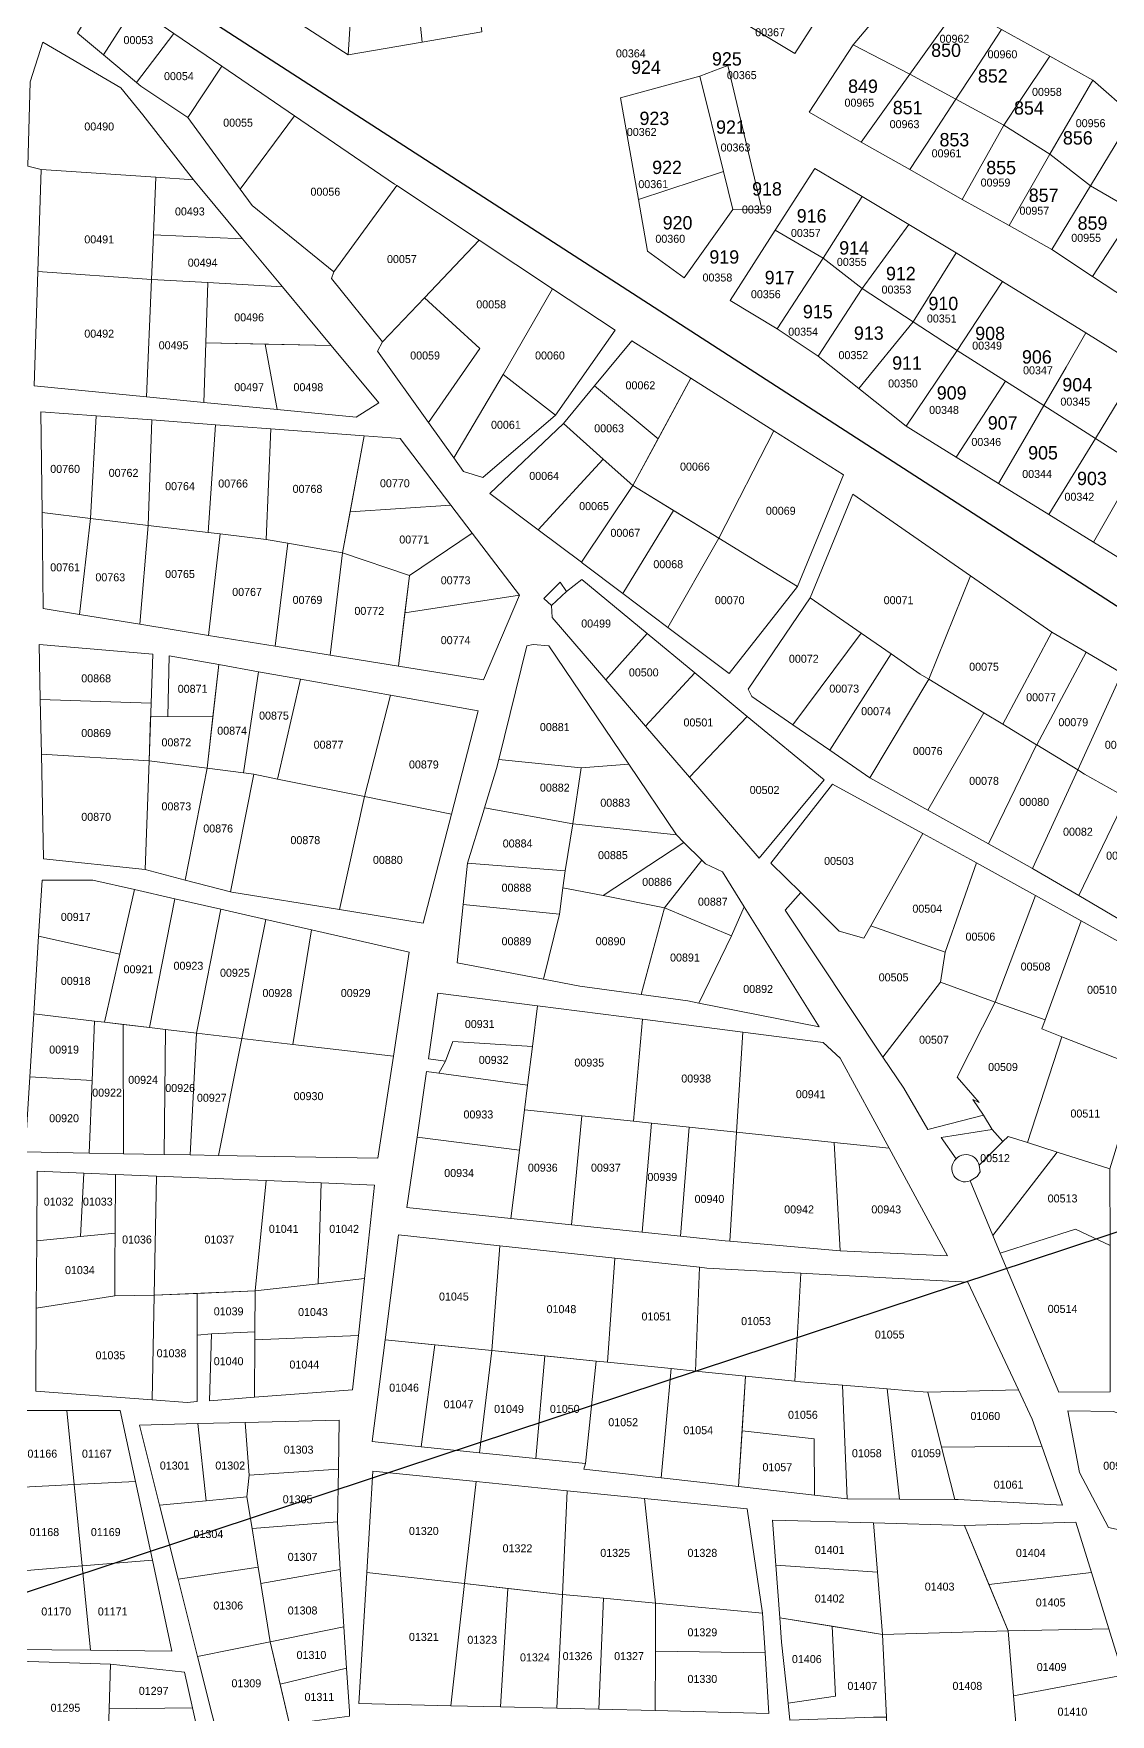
# Model space of a CAD drawing. Header units: metres. Extents: x 245225 to 248406, y 1633796 to 1637634.
# Drawn here: x 245511 to 245712.9, y 1635006.4 to 1635321.5 of the extents above; entities that cross this region are included whole.
import ezdxf
from ezdxf.enums import TextEntityAlignment as Align

# ---------------------------------------------------------------- set-up
doc = ezdxf.new("R2010")
doc.units = ezdxf.units.M
doc.header["$MEASUREMENT"] = 0
for name, color, linetype in [('historique_numero_parcelle', 7, 'Continuous'), ('limites_sections', 7, 'Continuous'), ('numero_lot', 7, 'Continuous')]:
    doc.layers.add(name, color=color, linetype=linetype)
doc.layers.add('LIMITES_PARCELLES', color=7, linetype='Continuous', lineweight=0, true_color=0xffffff)
doc.styles.add('Style-FANCY', font='FANCY.shx')
doc.styles.add('Style-WORKING', font='WORKING.shx')

msp = doc.modelspace()

# ---------------------------------------------------------------- linework, layer by layer
at = {"layer": 'limites_parcelles', "flags": 128}
for points in [[(245571.082, 1635334.297), (245571.07, 1635334.111), (245570.023, 1635317.496), (245555.602, 1635326.848), (245562.038, 1635337.998), (245562.88, 1635339.457), (245571.082, 1635334.297)], [(245583.891, 1635319.892), (245570.023, 1635317.496), (245571.07, 1635334.111), (245571.082, 1635334.297), (245582.234, 1635335.956), (245582.952, 1635328.997), (245583.891, 1635319.892)], [(245595.082, 1635321.826), (245583.891, 1635319.892), (245582.952, 1635328.997), (245582.234, 1635335.956), (245593.122, 1635337.575), (245594.351, 1635327.698), (245595.082, 1635321.826)], [(245692.484, 1635322.241), (245687.338, 1635314.402), (245683.925, 1635309.202), (245675.305, 1635313.879), (245684.456, 1635326.677), (245692.484, 1635322.241)], [(245701.53, 1635317.242), (245696.008, 1635308.952), (245692.923, 1635304.32), (245683.925, 1635309.202), (245687.338, 1635314.402), (245692.484, 1635322.241), (245701.53, 1635317.242)], [(245541.046, 1635294.114), (245533.958, 1635294.588), (245512.445, 1635296.025), (245509.984, 1635296.66), (245510.381, 1635312.456), (245512.762, 1635319.917), (245527.367, 1635311.345), (245531.495, 1635306.265), (245541.046, 1635294.114)], [(245546.301, 1635315.416), (245539.958, 1635305.763), (245531.147, 1635311.637), (245530.314, 1635312.334), (245537.329, 1635321.542), (245546.301, 1635315.416)], [(245675.305, 1635313.879), (245671.515, 1635308.579), (245666.2, 1635301.145), (245656.43, 1635306.765), (245664.685, 1635319.36), (245675.305, 1635313.879)], [(245709.591, 1635312.786), (245701.521, 1635298.896), (245692.923, 1635304.32), (245696.008, 1635308.952), (245701.53, 1635317.242), (245709.591, 1635312.786)], [(245642.122, 1635288.524), (245640.358, 1635295.62), (245635.905, 1635313.527), (245641.194, 1635315.497), (245647.544, 1635288.615), (245642.122, 1635288.524)], [(245683.925, 1635309.202), (245679.599, 1635302.612), (245675.265, 1635296.01), (245666.2, 1635301.145), (245671.515, 1635308.579), (245675.305, 1635313.879), (245683.925, 1635309.202)], [(245692.923, 1635304.32), (245685.117, 1635290.429), (245675.265, 1635296.01), (245679.599, 1635302.612), (245683.925, 1635309.202), (245692.923, 1635304.32)], [(245579.111, 1635293.024), (245567.342, 1635276.87), (245552.023, 1635289.253), (245549.793, 1635292.305), (245559.96, 1635306.091), (245578.693, 1635293.301), (245579.111, 1635293.024)], [(245533.958, 1635294.588), (245533.505, 1635283.77), (245533.155, 1635275.401), (245511.845, 1635276.875), (245512.445, 1635296.025), (245533.958, 1635294.588)], [(245541.046, 1635294.114), (245542.237, 1635292.6), (245550.202, 1635283.029), (245533.505, 1635283.77), (245533.958, 1635294.588), (245541.046, 1635294.114)], [(245624.417, 1635290.414), (245640.358, 1635295.62), (245642.122, 1635288.524), (245632.994, 1635275.692), (245626.115, 1635280.719), (245624.417, 1635290.414)], [(245594.58, 1635282.777), (245584.338, 1635271.984), (245576.471, 1635263.694), (245566.866, 1635275.6), (245567.342, 1635276.87), (245579.111, 1635293.024), (245594.58, 1635282.777)], [(245550.202, 1635283.029), (245557.68, 1635274.044), (245543.696, 1635274.818), (245533.155, 1635275.401), (245533.505, 1635283.77), (245550.202, 1635283.029)], [(245608.318, 1635273.678), (245599.04, 1635257.609), (245589.791, 1635241.979), (245585.071, 1635248.584), (245594.7, 1635262.477), (245584.338, 1635271.984), (245594.58, 1635282.777), (245608.318, 1635273.678)], [(245692.693, 1635275.039), (245689.177, 1635269.723), (245684.146, 1635262.117), (245675.91, 1635267.463), (245683.98, 1635280.428), (245692.693, 1635275.039)], [(245543.696, 1635274.818), (245543.336, 1635263.562), (245542.977, 1635252.368), (245532.233, 1635253.414), (245533.155, 1635275.401), (245543.696, 1635274.818)], [(245704.6, 1635258.998), (245700.409, 1635251.767), (245693.204, 1635256.353), (245684.146, 1635262.117), (245689.177, 1635269.723), (245692.693, 1635275.039), (245700.462, 1635270.235), (245708.303, 1635265.386), (245704.6, 1635258.998)], [(245585.071, 1635248.584), (245575.518, 1635261.948), (245576.471, 1635263.694), (245584.338, 1635271.984), (245594.7, 1635262.477), (245585.071, 1635248.584)], [(245556.685, 1635251.033), (245554.463, 1635263.31), (245566.847, 1635263.03), (245575.786, 1635252.29), (245571.5, 1635249.591), (245556.685, 1635251.033)], [(245718.37, 1635259.16), (245714.544, 1635252.912), (245710.077, 1635245.615), (245700.409, 1635251.767), (245704.6, 1635258.998), (245708.303, 1635265.386), (245718.37, 1635259.16)], [(245693.204, 1635256.353), (245688.971, 1635249.799), (245683.982, 1635242.076), (245674.587, 1635247.884), (245684.146, 1635262.117), (245693.204, 1635256.353)], [(245725.896, 1635254.506), (245722.291, 1635248.171), (245717.976, 1635240.588), (245710.077, 1635245.615), (245714.544, 1635252.912), (245718.37, 1635259.16), (245725.896, 1635254.506)], [(245608.882, 1635249.989), (245595.283, 1635238.294), (245591.631, 1635239.405), (245589.791, 1635241.979), (245599.04, 1635257.609), (245608.882, 1635249.989)], [(245700.409, 1635251.767), (245696.455, 1635244.946), (245691.94, 1635237.156), (245683.982, 1635242.076), (245688.971, 1635249.799), (245693.204, 1635256.353), (245700.409, 1635251.767)], [(245628.124, 1635245.556), (245623.381, 1635236.76), (245617.809, 1635241.743), (245610.364, 1635248.401), (245616.184, 1635255.441), (245628.124, 1635245.556)], [(245710.077, 1635245.615), (245705.912, 1635238.813), (245701.34, 1635231.344), (245691.94, 1635237.156), (245696.455, 1635244.946), (245700.409, 1635251.767), (245710.077, 1635245.615)], [(245555.487, 1635247.408), (245554.62, 1635226.678), (245546.001, 1635227.708), (245543.791, 1635227.973), (245545.162, 1635248.178), (245555.487, 1635247.408)], [(245573.027, 1635246.098), (245568.96, 1635224.191), (245558.721, 1635225.967), (245554.62, 1635226.678), (245555.487, 1635247.408), (245573.027, 1635246.098)], [(245717.976, 1635240.588), (245713.986, 1635233.577), (245709.755, 1635226.142), (245701.34, 1635231.344), (245705.912, 1635238.813), (245710.077, 1635245.615), (245717.976, 1635240.588)], [(245727.887, 1635234.282), (245723.807, 1635227.208), (245719.661, 1635220.018), (245709.755, 1635226.142), (245713.986, 1635233.577), (245717.976, 1635240.588), (245727.887, 1635234.282)], [(245631.001, 1635232.091), (245621.498, 1635216.556), (245613.936, 1635222.26), (245613.745, 1635222.403), (245623.381, 1635236.76), (245631.001, 1635232.091)], [(245686.656, 1635219.859), (245678.857, 1635200.462), (245677.245, 1635201.443), (245671.778, 1635205.228), (245666.188, 1635209.098), (245656.608, 1635215.73), (245664.596, 1635235.172), (245686.656, 1635219.859)], [(245570.379, 1635231.836), (245589.242, 1635233.133), (245593.263, 1635227.852), (245581.501, 1635219.905), (245568.96, 1635224.191), (245570.379, 1635231.836)], [(245543.791, 1635227.973), (245546.001, 1635227.708), (245543.822, 1635208.695), (245530.972, 1635210.775), (245532.517, 1635229.32), (245543.791, 1635227.973)], [(245554.62, 1635226.678), (245558.721, 1635225.967), (245556.295, 1635206.676), (245543.822, 1635208.695), (245546.001, 1635227.708), (245554.62, 1635226.678)], [(245608.143, 1635214.276), (245610.921, 1635216.921), (245613.831, 1635219.17), (245626.046, 1635209.057), (245618.319, 1635200.337), (245608.275, 1635212.027), (245608.143, 1635214.276)], [(245701.905, 1635209.275), (245692.72, 1635192.031), (245689.145, 1635194.205), (245678.857, 1635200.462), (245686.656, 1635219.859), (245701.905, 1635209.275)], [(245666.188, 1635209.098), (245653.348, 1635191.945), (245645.707, 1635197.21), (245644.966, 1635198.585), (245656.608, 1635215.73), (245666.188, 1635209.098)], [(245708.371, 1635205.522), (245699.09, 1635188.156), (245699.036, 1635188.189), (245692.72, 1635192.031), (245701.905, 1635209.275), (245708.371, 1635205.522)], [(245622.593, 1635184.556), (245613.699, 1635183.849), (245598.244, 1635185.418), (245603.512, 1635206.735), (245604.703, 1635207), (245607.613, 1635206.735), (245622.593, 1635184.556)], [(245660.27, 1635187.176), (245671.778, 1635205.228), (245677.245, 1635201.443), (245678.857, 1635200.462), (245667.826, 1635181.97), (245660.27, 1635187.176)], [(245550.371, 1635182.909), (245553.227, 1635201.894), (245561.071, 1635200.497), (245556.741, 1635181.767), (245552.315, 1635182.658), (245550.371, 1635182.909)], [(245723.36, 1635196.823), (245715.842, 1635178.289), (245708.043, 1635182.71), (245706.763, 1635183.489), (245715.054, 1635201.643), (245723.36, 1635196.823)], [(245692.72, 1635192.031), (245699.036, 1635188.189), (245690.03, 1635169.609), (245678.659, 1635175.939), (245689.145, 1635194.205), (245692.72, 1635192.031)], [(245699.09, 1635188.156), (245706.763, 1635183.489), (245698.316, 1635164.996), (245690.03, 1635169.609), (245699.036, 1635188.189), (245699.09, 1635188.156)], [(245613.699, 1635183.849), (245612.111, 1635173.397), (245595.567, 1635176.352), (245597.824, 1635183.716), (245598.244, 1635185.418), (245613.699, 1635183.849)], [(245556.741, 1635181.767), (245573.096, 1635178.476), (245568.368, 1635157.293), (245548.214, 1635160.565), (245547.959, 1635160.632), (245552.315, 1635182.658), (245556.741, 1635181.767)], [(245677.747, 1635171.579), (245668.004, 1635154.28), (245666.683, 1635151.934), (245662.079, 1635153.283), (245654.856, 1635160.506), (245649.221, 1635165.983), (245660.809, 1635180.827), (245677.747, 1635171.579)], [(245715.842, 1635178.289), (245706.95, 1635159.93), (245698.624, 1635164.824), (245698.316, 1635164.996), (245706.763, 1635183.489), (245708.043, 1635182.71), (245715.842, 1635178.289)], [(245612.111, 1635173.397), (245610.656, 1635164.534), (245592.4, 1635165.989), (245595.31, 1635175.514), (245595.567, 1635176.352), (245612.111, 1635173.397)], [(245632.946, 1635169.893), (245617.829, 1635159.907), (245610.245, 1635161.396), (245610.656, 1635164.534), (245612.111, 1635173.397), (245631.558, 1635171.281), (245632.946, 1635169.893)], [(245687.795, 1635166.082), (245681.923, 1635149.315), (245668.004, 1635154.28), (245677.747, 1635171.579), (245686.686, 1635166.698), (245687.795, 1635166.082)], [(245610.656, 1635164.534), (245610.245, 1635161.396), (245609.598, 1635156.464), (245591.575, 1635158.235), (245592.4, 1635165.989), (245610.656, 1635164.534)], [(245644.267, 1635157.802), (245641.877, 1635152.363), (245629.309, 1635157.655), (245636.281, 1635166.558), (245636.982, 1635165.857), (245640.157, 1635164.402), (245644.267, 1635157.802)], [(245698.881, 1635159.929), (245691.321, 1635139.97), (245681.024, 1635143.667), (245681.923, 1635149.315), (245687.795, 1635166.082), (245698.881, 1635159.929)], [(245529.933, 1635161.043), (245527.203, 1635148.918), (245511.973, 1635152.289), (245512.628, 1635162.814), (245522.153, 1635162.814), (245529.933, 1635161.043)], [(245537.503, 1635159.319), (245532.77, 1635135.185), (245524.334, 1635136.173), (245527.203, 1635148.918), (245529.933, 1635161.043), (245537.503, 1635159.319)], [(245546.128, 1635157.356), (245541.581, 1635134.153), (245535.771, 1635134.834), (245532.77, 1635135.185), (245537.503, 1635159.319), (245546.128, 1635157.356)], [(245617.829, 1635159.907), (245629.309, 1635157.655), (245624.956, 1635141.389), (245613.434, 1635142.97), (245606.602, 1635144.266), (245609.598, 1635156.464), (245610.245, 1635161.396), (245617.829, 1635159.907)], [(245681.024, 1635143.667), (245670.259, 1635129.663), (245651.919, 1635157.173), (245654.856, 1635160.506), (245662.079, 1635153.283), (245666.683, 1635151.934), (245668.004, 1635154.28), (245681.923, 1635149.315), (245681.024, 1635143.667)], [(245641.877, 1635152.363), (245635.764, 1635139.777), (245633.675, 1635140.192), (245624.956, 1635141.389), (245629.309, 1635157.655), (245641.877, 1635152.363)], [(245718.625, 1635127.604), (245703.812, 1635133.451), (245700.021, 1635134.948), (245700.634, 1635136.626), (245707.419, 1635155.189), (245723.436, 1635146.298), (245718.833, 1635128.28), (245718.625, 1635127.604)], [(245527.203, 1635148.918), (245524.334, 1635136.173), (245522.448, 1635136.394), (245511.067, 1635137.726), (245511.973, 1635152.289), (245527.203, 1635148.918)], [(245687.086, 1635122.509), (245688.301, 1635121.11), (245687.119, 1635121.73), (245689.076, 1635118.747), (245678.677, 1635116.048), (245674.144, 1635123.835), (245670.259, 1635129.663), (245681.024, 1635143.667), (245691.321, 1635139.97), (245684.17, 1635125.867), (245687.086, 1635122.509)], [(245604.55, 1635131.628), (245589.599, 1635132.584), (245588.223, 1635128.88), (245585.061, 1635129.332), (245586.844, 1635141.647), (245605.51, 1635139.254), (245604.55, 1635131.628)], [(245703.812, 1635133.451), (245697.379, 1635113.622), (245693.75, 1635114.786), (245692.755, 1635113.802), (245690.725, 1635116.097), (245689.076, 1635118.747), (245687.119, 1635121.73), (245688.301, 1635121.11), (245687.086, 1635122.509), (245684.17, 1635125.867), (245691.321, 1635139.97), (245700.634, 1635136.626), (245700.021, 1635134.948), (245703.812, 1635133.451)], [(245527.862, 1635135.76), (245527.871, 1635111.54), (245521.436, 1635111.654), (245521.993, 1635125.259), (245522.448, 1635136.394), (245524.334, 1635136.173), (245527.862, 1635135.76)], [(245625.163, 1635136.735), (245623.511, 1635117.608), (245613.783, 1635118.632), (245603.056, 1635119.761), (245603.635, 1635124.364), (245604.55, 1635131.628), (245605.51, 1635139.254), (245625.163, 1635136.735)], [(245643.964, 1635134.324), (245642.815, 1635115.576), (245633.938, 1635116.511), (245626.846, 1635117.257), (245623.511, 1635117.608), (245625.163, 1635136.735), (245643.964, 1635134.324)], [(245527.871, 1635111.54), (245527.862, 1635135.76), (245532.77, 1635135.185), (245535.771, 1635134.834), (245535.529, 1635111.403), (245527.871, 1635111.54)], [(245559.65, 1635132.037), (245578.483, 1635129.832), (245575.599, 1635110.691), (245556.211, 1635111.036), (245545.71, 1635111.222), (245550.105, 1635133.155), (245559.65, 1635132.037)], [(245671.419, 1635112.565), (245661.129, 1635113.649), (245642.815, 1635115.576), (245643.964, 1635134.324), (245659.075, 1635132.387), (245662.25, 1635129.477), (245671.419, 1635112.565)], [(245697.379, 1635113.622), (245703.812, 1635133.451), (245718.625, 1635127.604), (245712.8, 1635108.674), (245702.884, 1635111.856), (245697.379, 1635113.622)], [(245587.001, 1635126.662), (245588.223, 1635128.88), (245589.599, 1635132.584), (245604.55, 1635131.628), (245603.635, 1635124.364), (245587.001, 1635126.662)], [(245603.635, 1635124.364), (245603.056, 1635119.761), (245602.107, 1635112.223), (245582.934, 1635114.634), (245584.72, 1635126.977), (245603.635, 1635124.364)], [(245613.783, 1635118.632), (245611.843, 1635098.219), (245600.493, 1635099.402), (245602.107, 1635112.223), (245603.056, 1635119.761), (245613.783, 1635118.632)], [(245623.511, 1635117.608), (245626.846, 1635117.257), (245625.141, 1635096.833), (245611.843, 1635098.219), (245613.783, 1635118.632), (245623.511, 1635117.608)], [(245632.282, 1635096.089), (245633.938, 1635116.511), (245642.815, 1635115.576), (245641.562, 1635095.138), (245640.686, 1635095.213), (245632.282, 1635096.089)], [(245688.29, 1635109.383), (245688.166, 1635109.789), (245687.976, 1635110.168), (245687.726, 1635110.511), (245687.421, 1635110.806), (245687.072, 1635111.047), (245686.688, 1635111.226), (245686.279, 1635111.339), (245685.857, 1635111.382), (245685.434, 1635111.353), (245685.021, 1635111.255), (245684.631, 1635111.089), (245684.274, 1635110.86), (245683.96, 1635110.575), (245681.2, 1635114.562), (245690.725, 1635116.097), (245692.755, 1635113.802), (245688.29, 1635109.383)], [(245686.583, 1635106.436), (245687.944, 1635107.267), (245688.473, 1635108.127), (245688.29, 1635109.383), (245692.755, 1635113.802), (245693.75, 1635114.786), (245697.379, 1635113.622), (245702.884, 1635111.856), (245690.864, 1635096.233), (245686.583, 1635106.436)], [(245683.965, 1635110.567), (245683.96, 1635110.575), (245684.274, 1635110.86), (245684.631, 1635111.089), (245685.021, 1635111.255), (245685.434, 1635111.353), (245685.857, 1635111.382), (245686.279, 1635111.339), (245686.688, 1635111.226), (245687.072, 1635111.047), (245687.421, 1635110.806), (245687.726, 1635110.511), (245687.976, 1635110.168), (245688.166, 1635109.789), (245688.29, 1635109.383), (245688.473, 1635108.127), (245687.944, 1635107.267), (245686.583, 1635106.436), (245686.171, 1635106.313), (245685.744, 1635106.263), (245685.315, 1635106.287), (245684.897, 1635106.384), (245684.501, 1635106.552), (245684.141, 1635106.785), (245683.825, 1635107.077), (245683.565, 1635107.419), (245683.367, 1635107.8), (245683.238, 1635108.21), (245683.181, 1635108.636), (245683.198, 1635109.065), (245683.289, 1635109.485), (245683.451, 1635109.883), (245683.678, 1635110.247), (245683.965, 1635110.567)], [(245690.864, 1635096.233), (245702.884, 1635111.856), (245712.8, 1635108.674), (245712.827, 1635094.308), (245706.371, 1635097.403), (245692.255, 1635092.918), (245690.864, 1635096.233)], [(245534.055, 1635107.344), (245533.638, 1635085.022), (245526.254, 1635084.894), (245526.285, 1635091.242), (245526.311, 1635096.668), (245526.364, 1635107.66), (245534.055, 1635107.344)], [(245526.254, 1635084.894), (245511.54, 1635082.596), (245511.582, 1635088.944), (245511.624, 1635095.227), (245519.847, 1635096.034), (245526.311, 1635096.668), (245526.285, 1635091.242), (245526.254, 1635084.894)], [(245712.879, 1635066.923), (245703.196, 1635066.844), (245697.784, 1635079.741), (245692.255, 1635092.918), (245706.371, 1635097.403), (245712.827, 1635094.308), (245712.849, 1635082.808), (245712.879, 1635066.923)], [(245619.979, 1635091.962), (245618.601, 1635072.467), (245616.506, 1635072.679), (245596.954, 1635074.654), (245598.435, 1635094.279), (245619.979, 1635091.962)], [(245635.875, 1635090.253), (245635.088, 1635070.802), (245630.574, 1635071.258), (245618.601, 1635072.467), (245619.979, 1635091.962), (245635.875, 1635090.253)], [(245654.836, 1635089.155), (245653.763, 1635068.915), (245644.495, 1635069.851), (245635.088, 1635070.802), (245635.875, 1635090.253), (245637.234, 1635090.106), (245654.836, 1635089.155)], [(245695.643, 1635067.29), (245678.641, 1635066.823), (245675.236, 1635067.107), (245671.025, 1635067.458), (245662.656, 1635068.155), (245654.828, 1635068.807), (245653.763, 1635068.915), (245654.836, 1635089.155), (245670.773, 1635088.294), (245686.182, 1635087.461), (245695.643, 1635067.29)], [(245571.922, 1635077.455), (245552.526, 1635076.619), (245552.535, 1635078.145), (245552.58, 1635085.82), (245564.379, 1635087.167), (245573.066, 1635088.158), (245571.922, 1635077.455)], [(245533.272, 1635065.41), (245511.437, 1635067.035), (245511.54, 1635082.596), (245526.254, 1635084.894), (245533.638, 1635085.022), (245533.272, 1635065.41)], [(245541.701, 1635065.064), (245539.839, 1635064.921), (245533.272, 1635065.41), (245533.638, 1635085.022), (245541.703, 1635085.362), (245541.701, 1635065.064)], [(245544.378, 1635077.75), (245541.702, 1635077.536), (245541.703, 1635085.362), (245552.58, 1635085.82), (245552.535, 1635078.145), (245544.378, 1635077.75)], [(245552.526, 1635076.619), (245552.462, 1635065.89), (245544.032, 1635065.243), (245544.378, 1635077.75), (245552.535, 1635078.145), (245552.526, 1635076.619)], [(245583.708, 1635056.62), (245586.26, 1635075.734), (245596.954, 1635074.654), (245594.643, 1635055.498), (245584.938, 1635056.494), (245583.708, 1635056.62)], [(245618.601, 1635072.467), (245630.574, 1635071.258), (245628.668, 1635050.776), (245614.215, 1635052.403), (245614.479, 1635053.462), (245616.506, 1635072.679), (245618.601, 1635072.467)], [(245635.088, 1635070.802), (245644.495, 1635069.851), (245643.168, 1635049.143), (245628.668, 1635050.776), (245630.574, 1635071.258), (245635.088, 1635070.802)], [(245657.408, 1635047.54), (245657.348, 1635058.117), (245643.836, 1635059.567), (245644.495, 1635069.851), (245653.763, 1635068.915), (245654.828, 1635068.807), (245662.656, 1635068.155), (245663.56, 1635046.847), (245657.408, 1635047.54)], [(245673.379, 1635046.784), (245671.025, 1635067.458), (245675.236, 1635067.107), (245678.641, 1635066.823), (245681.258, 1635056.536), (245683.756, 1635046.718), (245673.379, 1635046.784)], [(245700.02, 1635056.691), (245681.258, 1635056.536), (245678.641, 1635066.823), (245695.643, 1635067.29), (245698.22, 1635061.796), (245700.02, 1635056.691)], [(245551.466, 1635051.257), (245551.043, 1635047.235), (245543.406, 1635046.502), (245541.851, 1635060.942), (245550.715, 1635061.163), (245551.466, 1635051.257)], [(245725.377, 1635058.791), (245720.861, 1635039.662), (245712.527, 1635041.453), (245707.129, 1635051.771), (245704.907, 1635063.36), (245713.479, 1635063.201), (245725.377, 1635058.791)], [(245683.756, 1635046.718), (245681.258, 1635056.536), (245700.02, 1635056.691), (245703.909, 1635045.656), (245684.33, 1635046.715), (245683.756, 1635046.718)], [(245568.018, 1635042.519), (245551.99, 1635041.291), (245551.043, 1635047.235), (245551.466, 1635051.257), (245568.187, 1635052.384), (245568.016, 1635042.552), (245568.018, 1635042.519)], [(245611.087, 1635048.364), (245610.164, 1635028.921), (245609.452, 1635028.988), (245591.829, 1635030.967), (245593.988, 1635050.073), (245611.087, 1635048.364)], [(245625.573, 1635046.915), (245627.616, 1635027.291), (245617.878, 1635028.2), (245610.164, 1635028.921), (245611.087, 1635048.364), (245625.573, 1635046.915)], [(245551.99, 1635041.291), (245553.151, 1635034.01), (245538.143, 1635031.814), (245534.67, 1635045.663), (245543.406, 1635046.502), (245551.043, 1635047.235), (245551.99, 1635041.291)], [(245568.538, 1635033.584), (245553.639, 1635030.946), (245553.151, 1635034.01), (245551.99, 1635041.291), (245568.018, 1635042.519), (245568.538, 1635033.584)], [(245685.52, 1635041.82), (245693.722, 1635022.108), (245670.174, 1635021.447), (245669.238, 1635033.098), (245668.496, 1635042.321), (245685.52, 1635041.82)], [(245553.639, 1635030.946), (245555.375, 1635020.049), (245541.783, 1635017.299), (245538.143, 1635031.814), (245553.151, 1635034.01), (245553.639, 1635030.946)], [(245569.213, 1635022.849), (245555.375, 1635020.049), (245553.639, 1635030.946), (245568.538, 1635033.584), (245568.81, 1635028.926), (245569.213, 1635022.849)], [(245598.537, 1635007.842), (245599.923, 1635030.058), (245609.452, 1635028.988), (245610.164, 1635028.921), (245609.151, 1635007.587), (245598.537, 1635007.842)], [(245627.616, 1635027.291), (245627.6, 1635018.272), (245627.58, 1635007.143), (245616.969, 1635007.398), (245617.878, 1635028.2), (245627.616, 1635027.291)], [(245660.751, 1635022.948), (245661.37, 1635009.849), (245652.489, 1635008.524), (245651.257, 1635019.992), (245650.917, 1635024.515), (245660.751, 1635022.948)], [(245668.485, 1635005.951), (245652.828, 1635005.362), (245652.489, 1635008.524), (245661.37, 1635009.849), (245660.751, 1635022.948), (245670.174, 1635021.447), (245670.913, 1635005.952), (245668.485, 1635005.951)], [(245559.033, 1635004.637), (245545.44, 1635002.798), (245544.534, 1635006.331), (245541.783, 1635017.299), (245555.375, 1635020.049), (245559.033, 1635004.637)], [(245671.471, 1634994.226), (245670.174, 1635021.447), (245693.722, 1635022.108), (245694.758, 1635009.902), (245695.69, 1634998.912), (245688.534, 1634997.516), (245681.684, 1634996.179), (245679.567, 1634995.518), (245671.471, 1634994.226)], [(245525.444, 1635015.853), (245525.197, 1635007.493), (245525.021, 1635001.565), (245506.132, 1635004.325), (245506.288, 1635016.488), (245525.444, 1635015.853)], [(245557.266, 1635012.085), (245569.727, 1635015.127), (245570.265, 1635007.032), (245570.282, 1635006.092), (245559.033, 1635004.637), (245557.266, 1635012.085)], [(245718.541, 1635003.371), (245699.415, 1634999.639), (245695.69, 1634998.912), (245694.758, 1635009.902), (245715.307, 1635013.808), (245718.541, 1635003.371)], [(245543.102, 1634997.533), (245537.403, 1634996.274), (245525.021, 1635001.565), (245525.197, 1635007.493), (245540.819, 1635007.659), (245543.102, 1634997.533)]]:
    msp.add_lwpolyline(points, close=True, dxfattribs=at)
at = {"layer": 'limites_parcelles'}
for points in [[(245659.224, 1635326.336), (245653.764, 1635317.761), (245640.634, 1635325.63), (245645.901, 1635334.122)], [(245684.456, 1635326.677), (245675.305, 1635313.879), (245664.685, 1635319.36), (245675.272, 1635332.007)], [(245529.979, 1635326.56), (245524.143, 1635317.496), (245519.254, 1635321.585), (245524.433, 1635330.346)], [(245537.329, 1635321.542), (245530.314, 1635312.334), (245524.143, 1635317.496), (245529.979, 1635326.56)], [(245559.96, 1635306.091), (245549.793, 1635292.305), (245539.958, 1635305.763), (245546.301, 1635315.416)], [(245640.358, 1635295.62), (245624.417, 1635290.414), (245621.088, 1635309.426), (245635.905, 1635313.527)], [(245709.166, 1635292.957), (245701.521, 1635298.896), (245709.591, 1635312.786), (245717.176, 1635306.141)], [(245701.521, 1635298.896), (245693.9, 1635285.536), (245685.117, 1635290.429), (245692.923, 1635304.32)], [(245717.447, 1635288.127), (245709.166, 1635292.957), (245717.176, 1635306.141), (245725.643, 1635300.744)], [(245693.9, 1635285.536), (245701.521, 1635298.896), (245709.166, 1635292.957), (245701.936, 1635281.058)], [(245666.368, 1635290.938), (245659.056, 1635279.396), (245650.06, 1635284.642), (245657.492, 1635296.236)], [(245675.136, 1635285.706), (245666.332, 1635273.707), (245659.056, 1635279.396), (245666.368, 1635290.938)], [(245717.447, 1635288.127), (245709.556, 1635275.978), (245701.936, 1635281.058), (245709.166, 1635292.957)], [(245725.864, 1635282.828), (245718.258, 1635270.233), (245709.556, 1635275.978), (245717.447, 1635288.127)], [(245659.056, 1635279.396), (245650.457, 1635266.167), (245641.617, 1635271.47), (245650.06, 1635284.642)], [(245666.332, 1635273.707), (245675.136, 1635285.706), (245683.98, 1635280.428), (245675.91, 1635267.463)], [(245666.332, 1635273.707), (245658.13, 1635261.007), (245650.457, 1635266.167), (245659.056, 1635279.396)], [(245533.155, 1635275.401), (245532.233, 1635253.414), (245511.175, 1635255.465), (245511.845, 1635276.875)], [(245557.68, 1635274.044), (245566.847, 1635263.03), (245543.336, 1635263.562), (245543.696, 1635274.818)], [(245608.882, 1635249.989), (245599.04, 1635257.609), (245608.318, 1635273.678), (245620.073, 1635265.891)], [(245675.91, 1635267.463), (245665.718, 1635254.956), (245658.13, 1635261.007), (245666.332, 1635273.707)], [(245665.718, 1635254.956), (245675.91, 1635267.463), (245684.146, 1635262.117), (245674.587, 1635247.884)], [(245554.463, 1635263.31), (245556.685, 1635251.033), (245542.977, 1635252.368), (245543.336, 1635263.562)], [(245628.124, 1635245.556), (245616.184, 1635255.441), (245623.191, 1635263.915), (245634.246, 1635256.91)], [(245649.801, 1635247.053), (245639.474, 1635226.9), (245623.381, 1635236.76), (245634.246, 1635256.91)], [(245522.779, 1635249.849), (245521.68, 1635230.616), (245512.622, 1635231.699), (245512.418, 1635250.623)], [(245533.2, 1635249.071), (245532.517, 1635229.32), (245521.68, 1635230.616), (245522.779, 1635249.849)], [(245545.162, 1635248.178), (245543.791, 1635227.973), (245532.517, 1635229.32), (245533.2, 1635249.071)], [(245617.809, 1635241.743), (245605.646, 1635228.468), (245596.553, 1635235.278), (245610.364, 1635248.401)], [(245654.258, 1635217.842), (245639.474, 1635226.9), (245649.801, 1635247.053), (245662.831, 1635238.797)], [(245589.242, 1635233.133), (245570.379, 1635231.836), (245573.027, 1635246.098), (245579.755, 1635245.596)], [(245623.381, 1635236.76), (245613.745, 1635222.403), (245605.646, 1635228.468), (245617.809, 1635241.743)], [(245521.68, 1635230.616), (245519.648, 1635212.607), (245512.815, 1635213.713), (245512.622, 1635231.699)], [(245621.498, 1635216.556), (245631.001, 1635232.091), (245639.474, 1635226.9), (245629.938, 1635210.189)], [(245532.517, 1635229.32), (245530.972, 1635210.775), (245519.648, 1635212.607), (245521.68, 1635230.616)], [(245602.112, 1635216.227), (245580.64, 1635212.904), (245581.501, 1635219.905), (245593.263, 1635227.852)], [(245568.96, 1635224.191), (245566.63, 1635205.003), (245556.295, 1635206.676), (245558.721, 1635225.967)], [(245654.258, 1635217.842), (245641.399, 1635201.543), (245629.938, 1635210.189), (245639.474, 1635226.9)], [(245581.501, 1635219.905), (245579.413, 1635202.934), (245566.63, 1635205.003), (245568.96, 1635224.191)], [(245610.921, 1635216.921), (245608.143, 1635214.276), (245606.687, 1635215.599), (245609.73, 1635218.641)], [(245580.64, 1635212.904), (245602.112, 1635216.227), (245595.365, 1635200.352), (245579.413, 1635202.934)], [(245634.983, 1635201.657), (245625.769, 1635191.667), (245618.319, 1635200.337), (245626.046, 1635209.057)], [(245671.778, 1635205.228), (245660.27, 1635187.176), (245653.348, 1635191.945), (245666.188, 1635209.098)], [(245533.395, 1635205.148), (245533.066, 1635196.004), (245512.302, 1635196.696), (245512.099, 1635207)], [(245536.216, 1635193.478), (245536.44, 1635204.883), (245545.765, 1635203.222), (245544.657, 1635193.459)], [(245553.227, 1635201.894), (245550.371, 1635182.909), (245543.559, 1635183.788), (245545.765, 1635203.222)], [(245699.09, 1635188.156), (245708.371, 1635205.522), (245715.054, 1635201.643), (245706.763, 1635183.489)], [(245577.935, 1635197.493), (245573.096, 1635178.476), (245556.741, 1635181.767), (245561.071, 1635200.497)], [(245644.834, 1635193.5), (245633.985, 1635182.104), (245625.769, 1635191.667), (245634.983, 1635201.657)], [(245689.145, 1635194.205), (245678.659, 1635175.939), (245667.826, 1635181.97), (245678.857, 1635200.462)], [(245533.066, 1635196.004), (245532.677, 1635185.193), (245512.504, 1635186.446), (245512.302, 1635196.696)], [(245589.367, 1635175.201), (245573.096, 1635178.476), (245577.935, 1635197.493), (245594.384, 1635194.564)], [(245544.657, 1635193.459), (245543.559, 1635183.788), (245532.677, 1635185.193), (245532.976, 1635193.485)], [(245633.985, 1635182.104), (245644.834, 1635193.5), (245659.207, 1635181.6), (245647.036, 1635166.915)], [(245532.677, 1635185.193), (245531.942, 1635164.798), (245512.892, 1635166.783), (245512.504, 1635186.446)], [(245543.559, 1635183.788), (245539.478, 1635162.838), (245531.942, 1635164.798), (245532.677, 1635185.193)], [(245552.315, 1635182.658), (245547.959, 1635160.632), (245539.478, 1635162.838), (245543.559, 1635183.788)], [(245631.558, 1635171.281), (245612.111, 1635173.397), (245613.699, 1635183.849), (245622.593, 1635184.556)], [(245589.367, 1635175.201), (245584.065, 1635154.744), (245568.368, 1635157.293), (245573.096, 1635178.476)], [(245722.697, 1635174.404), (245714.287, 1635155.617), (245706.95, 1635159.93), (245715.842, 1635178.289)], [(245617.829, 1635159.907), (245632.946, 1635169.893), (245636.281, 1635166.558), (245629.309, 1635157.655)], [(245707.419, 1635155.189), (245700.634, 1635136.626), (245691.321, 1635139.97), (245698.881, 1635159.929)], [(245554.568, 1635155.434), (245550.105, 1635133.155), (245541.581, 1635134.153), (245546.128, 1635157.356)], [(245563.16, 1635153.478), (245559.65, 1635132.037), (245550.105, 1635133.155), (245554.568, 1635155.434)], [(245609.598, 1635156.464), (245606.602, 1635144.266), (245590.416, 1635147.336), (245591.575, 1635158.235)], [(245635.764, 1635139.777), (245641.877, 1635152.363), (245644.267, 1635157.802), (245658.281, 1635135.297)], [(245578.483, 1635129.832), (245559.65, 1635132.037), (245563.16, 1635153.478), (245581.42, 1635149.32)], [(245522.448, 1635136.394), (245521.993, 1635125.259), (245510.333, 1635125.941), (245511.067, 1635137.726)], [(245541.581, 1635134.153), (245540.4, 1635111.317), (245535.529, 1635111.403), (245535.771, 1635134.834)], [(245540.4, 1635111.317), (245541.581, 1635134.153), (245550.105, 1635133.155), (245545.71, 1635111.222)], [(245521.993, 1635125.259), (245521.436, 1635111.654), (245509.457, 1635111.867), (245510.333, 1635125.941)], [(245602.107, 1635112.223), (245600.493, 1635099.402), (245581.023, 1635101.431), (245582.934, 1635114.634)], [(245633.938, 1635116.511), (245632.282, 1635096.089), (245625.141, 1635096.833), (245626.846, 1635117.257)], [(245661.129, 1635113.649), (245662.25, 1635093.361), (245641.562, 1635095.138), (245642.815, 1635115.576)], [(245671.419, 1635112.565), (245682.365, 1635092.378), (245662.25, 1635093.361), (245661.129, 1635113.649)], [(245520.479, 1635107.902), (245519.847, 1635096.034), (245511.624, 1635095.227), (245511.71, 1635108.262)], [(245526.364, 1635107.66), (245526.311, 1635096.668), (245519.847, 1635096.034), (245520.479, 1635107.902)], [(245554.659, 1635106.497), (245552.58, 1635085.82), (245533.638, 1635085.022), (245534.055, 1635107.344)], [(245564.926, 1635106.075), (245564.379, 1635087.167), (245552.58, 1635085.82), (245554.659, 1635106.497)], [(245573.066, 1635088.158), (245564.379, 1635087.167), (245564.926, 1635106.075), (245574.937, 1635105.664)], [(245598.435, 1635094.279), (245596.954, 1635074.654), (245576.941, 1635076.675), (245579.422, 1635096.324)], [(245552.462, 1635065.89), (245552.526, 1635076.619), (245571.922, 1635077.455), (245570.836, 1635067.299)], [(245586.26, 1635075.734), (245583.708, 1635056.62), (245574.527, 1635057.563), (245576.941, 1635076.675)], [(245606.879, 1635073.651), (245605.179, 1635054.416), (245594.643, 1635055.498), (245596.954, 1635074.654)], [(245605.179, 1635054.416), (245606.879, 1635073.651), (245616.506, 1635072.679), (245614.479, 1635053.462)], [(245671.025, 1635067.458), (245673.379, 1635046.784), (245663.56, 1635046.847), (245662.656, 1635068.155)], [(245518.651, 1635049.52), (245507.886, 1635048.963), (245508.193, 1635063.406), (245517.295, 1635063.406)], [(245530.112, 1635050.114), (245518.651, 1635049.52), (245517.295, 1635063.406), (245527.243, 1635063.406)], [(245543.406, 1635046.502), (245534.67, 1635045.663), (245530.907, 1635060.669), (245541.851, 1635060.942)], [(245568.187, 1635052.384), (245551.466, 1635051.257), (245550.715, 1635061.163), (245568.347, 1635061.602)], [(245657.408, 1635047.54), (245643.168, 1635049.143), (245643.836, 1635059.567), (245657.348, 1635058.117)], [(245593.988, 1635050.073), (245591.829, 1635030.967), (245573.507, 1635033.026), (245574.66, 1635052.006)], [(245520.141, 1635034.264), (245507.552, 1635033.249), (245507.886, 1635048.963), (245518.651, 1635049.52)], [(245533.303, 1635035.327), (245520.141, 1635034.264), (245518.651, 1635049.52), (245530.112, 1635050.114)], [(245647.685, 1635025.416), (245627.616, 1635027.291), (245625.573, 1635046.915), (245644.774, 1635044.995)], [(245668.496, 1635042.321), (245669.238, 1635033.098), (245650.171, 1635034.438), (245649.537, 1635042.878)], [(245709.349, 1635033.037), (245690.119, 1635030.768), (245685.52, 1635041.82), (245706.422, 1635042.481)], [(245521.685, 1635018.45), (245507.241, 1635018.605), (245507.552, 1635033.249), (245520.141, 1635034.264)], [(245521.685, 1635018.45), (245520.141, 1635034.264), (245533.303, 1635035.327), (245536.98, 1635018.287)], [(245591.829, 1635030.967), (245589.242, 1635008.066), (245572.016, 1635008.481), (245573.507, 1635033.026)], [(245669.238, 1635033.098), (245670.174, 1635021.447), (245650.917, 1635024.515), (245650.171, 1635034.438)], [(245690.119, 1635030.768), (245709.349, 1635033.037), (245712.619, 1635022.484), (245693.722, 1635022.108)], [(245599.923, 1635030.058), (245598.537, 1635007.842), (245589.242, 1635008.066), (245591.829, 1635030.967)], [(245617.878, 1635028.2), (245616.969, 1635007.398), (245609.151, 1635007.587), (245610.164, 1635028.921)], [(245647.685, 1635025.416), (245648.158, 1635017.951), (245627.6, 1635018.272), (245627.616, 1635027.291)], [(245569.727, 1635015.127), (245557.266, 1635012.085), (245555.375, 1635020.049), (245569.213, 1635022.849)], [(245715.307, 1635013.808), (245694.758, 1635009.902), (245693.722, 1635022.108), (245712.619, 1635022.484)], [(245648.158, 1635017.951), (245648.875, 1635006.63), (245627.58, 1635007.143), (245627.6, 1635018.272)], [(245540.819, 1635007.659), (245525.197, 1635007.493), (245525.444, 1635015.853), (245539.307, 1635014.37)]]:
    msp.add_3dface(points, dxfattribs=at)
at = {"layer": 'limites_sections', "flags": 128}
msp.add_lwpolyline([(245739.8559, 1635105.3481), (245440.9057, 1635006.6276), (245433.771605, 1635004.518432), (245446.895, 1635117.771), (245422.716, 1635152.914), (245437.268, 1635274.622), (245420.07, 1635331.508), (245369.799, 1635381.779), (245338.384, 1635452.238), (245450.924, 1635384.215), (245811.683, 1635151.209), (245837.018023, 1635153.87566), (245846.0283, 1635139.7348), (245836.9689, 1635133.7145), (245829.3047, 1635128.6213), (245827.8612, 1635127.6621), (245821.098, 1635123.1677), (245808.4783, 1635120.3997), (245764.3632, 1635110.7235), (245739.8559, 1635105.3481)], close=True, dxfattribs=at)

# ---------------------------------------------------------------- texts
at = {"layer": 'historique_numero_parcelle', "style": 'Style-FANCY'}
for s, p in [('00367', (245649.102512, 1635321.74805)), ('00053', (245530.681665, 1635320.277946)), ('00962', (245683.667794, 1635320.531233)), ('00364', (245622.996151, 1635317.784484)), ('00960', (245692.661092, 1635317.618459)), ('00054', (245538.276638, 1635313.524297)), ('00365', (245643.79594, 1635313.711282)), ('00958', (245700.987837, 1635310.569213)), ('00965', (245665.837075, 1635308.547373)), ('00490', (245523.340276, 1635304.085988)), ('00055', (245549.367427, 1635304.797872)), ('00362', (245625.032297, 1635303.06058)), ('00963', (245674.301798, 1635304.519817)), ('00956', (245709.18631, 1635304.701267)), ('00363', (245642.614611, 1635300.144973)), ('00961', (245682.173078, 1635299.047204)), ('00361', (245627.193617, 1635293.28114)), ('00959', (245691.357565, 1635293.572405)), ('00056', (245565.732997, 1635291.859302)), ('00493', (245540.330573, 1635288.160172)), ('00359', (245646.611783, 1635288.521713)), ('00957', (245698.637406, 1635288.298581)), ('00357', (245655.798668, 1635284.130488)), ('00491', (245523.340276, 1635282.924287)), ('00360', (245630.38908, 1635283.039157)), ('00955', (245708.348697, 1635283.216144)), ('00494', (245542.726641, 1635278.56105)), ('00057', (245580.080042, 1635279.231755)), ('00355', (245664.409167, 1635278.706591)), ('00358', (245639.22433, 1635275.774737)), ('00356', (245648.299136, 1635272.648774)), ('00353', (245672.789195, 1635273.512227)), ('00496', (245551.439614, 1635268.307443)), ('00058', (245596.818262, 1635270.740819)), ('00351', (245681.284589, 1635268.088173)), ('00492', (245523.340276, 1635265.253177)), ('00354', (245655.295781, 1635265.617763)), ('00495', (245537.281033, 1635263.071558)), ('00349', (245689.779849, 1635263.00913)), ('00059', (245584.427632, 1635261.161301)), ('00060', (245607.836684, 1635261.161301)), ('00352', (245664.712806, 1635261.226843)), ('00347', (245699.311202, 1635258.387109)), ('00497', (245551.439614, 1635255.217731)), ('00498', (245562.548655, 1635255.217731)), ('00062', (245624.792284, 1635255.568713)), ('00350', (245674.013566, 1635255.915353)), ('00345', (245706.310641, 1635252.505931)), ('00348', (245681.703991, 1635250.953746)), ('00061', (245599.576264, 1635248.166358)), ('00063', (245618.923038, 1635247.513209)), ('00346', (245689.623162, 1635244.955444)), ('00760', (245516.952174, 1635239.903896)), ('00066', (245635.009119, 1635240.32857)), ('00762', (245527.905626, 1635239.155912)), ('00764', (245538.485665, 1635236.662634)), ('00766', (245548.443349, 1635237.16129)), ('00770', (245578.757605, 1635237.209152)), ('00064', (245606.749787, 1635238.58684)), ('00344', (245699.15119, 1635238.953591)), ('00768', (245562.384106, 1635236.163978)), ('00342', (245707.074484, 1635234.68112)), ('00065', (245616.097104, 1635232.926215)), ('00069', (245651.0952, 1635232.05535)), ('00067', (245621.96635, 1635227.91874)), ('00771', (245582.385046, 1635226.666146)), ('00761', (245516.952174, 1635221.453636)), ('00068', (245630.009391, 1635222.040399)), ('00763', (245525.416205, 1635219.583677)), ('00765', (245538.485665, 1635220.206997)), ('00773', (245590.151151, 1635219.017124)), ('00767', (245551.05724, 1635216.841071)), ('00769', (245562.384106, 1635215.345104)), ('00070', (245641.530503, 1635215.291194)), ('00071', (245673.182508, 1635215.291194)), ('00772', (245573.969915, 1635213.282584)), ('00499', (245616.487404, 1635210.917239)), ('00774', (245590.151151, 1635207.797371)), ('00500', (245625.418201, 1635201.754441)), ('00072', (245655.419499, 1635204.314014)), ('00075', (245689.206481, 1635202.821103)), ('00868', (245522.769082, 1635200.64191)), ('00871', (245540.848501, 1635198.678454)), ('00073', (245662.996727, 1635198.715595)), ('00077', (245699.88913, 1635197.098274)), ('00875', (245556.096204, 1635193.660731)), ('00501', (245635.655945, 1635192.373481)), ('00074', (245668.959135, 1635194.485678)), ('00079', (245705.936937, 1635192.417373)), ('00869', (245522.769082, 1635190.388303)), ('00874', (245548.254528, 1635190.824627)), ('00881', (245608.741621, 1635191.506383)), ('00872', (245537.79896, 1635188.643008)), ('00877', (245566.333947, 1635188.206684)), ('00076', (245678.648049, 1635187.021118)), ('00081', (245714.632117, 1635188.187456)), ('00879', (245584.195542, 1635184.497933)), ('00882', (245608.741621, 1635180.161966)), ('00502', (245648.071931, 1635179.720093)), ('00078', (245689.206481, 1635181.422699)), ('00873', (245537.79896, 1635176.644106)), ('00883', (245620.068486, 1635177.325862)), ('00080', (245698.608144, 1635177.488254)), ('00870', (245522.769082, 1635174.680649)), ('00876', (245545.640636, 1635172.499031)), ('00878', (245561.977461, 1635170.317412)), ('00082', (245706.806455, 1635171.889834)), ('00884', (245601.771243, 1635169.690197)), ('00885', (245619.632838, 1635167.508578)), ('00084', (245714.88055, 1635167.411098)), ('00880', (245577.442988, 1635166.60866)), ('00503', (245662.012688, 1635166.41222)), ('00888', (245601.553418, 1635161.400046)), ('00886', (245627.910162, 1635162.490855)), ('00887', (245638.36573, 1635158.782104)), ('00917', (245518.934304, 1635155.928256)), ('00504', (245678.567337, 1635157.467584)), ('00889', (245601.553418, 1635151.364601)), ('00890', (245619.197189, 1635151.364601)), ('00506', (245688.52891, 1635152.229751)), ('00891', (245633.137946, 1635148.310335)), ('00921', (245530.696818, 1635146.110972)), ('00923', (245540.063264, 1635146.765458)), ('00925', (245548.776237, 1635145.456486)), ('00508', (245698.860007, 1635146.619875)), ('00918', (245518.934304, 1635143.929353)), ('00892', (245646.860878, 1635142.419964)), ('00505', (245672.250432, 1635144.596034)), ('00510', (245711.307111, 1635142.256638)), ('00928', (245556.726507, 1635141.654237)), ('00929', (245571.414091, 1635141.654237)), ('00931', (245594.666837, 1635135.849573)), ('00507', (245679.815937, 1635132.906844)), ('00919', (245516.756061, 1635131.057804)), ('00932', (245597.280729, 1635129.117722)), ('00935', (245615.20456, 1635128.619066)), ('00509', (245692.760926, 1635127.795623)), ('00922', (245524.815561, 1635122.985815)), ('00924', (245531.568115, 1635125.385595)), ('00926', (245538.515631, 1635123.855282)), ('00938', (245635.244398, 1635125.627132)), ('00927', (245544.449598, 1635122.023486)), ('00930', (245562.576646, 1635122.331329)), ('00941', (245656.715653, 1635122.69753)), ('00920', (245516.756061, 1635118.186254)), ('00933', (245594.417895, 1635118.89528)), ('00511', (245708.195335, 1635119.069149)), ('00512', (245691.266162, 1635110.705535)), ('00934', (245590.808235, 1635107.924855)), ('00936', (245606.491587, 1635108.922167)), ('00937', (245618.316336, 1635108.922167)), ('00939', (245628.896375, 1635107.176872)), ('01032', (245515.734205, 1635102.559907)), ('01033', (245523.077997, 1635102.559907)), ('00940', (245637.733819, 1635103.062962)), ('00942', (245654.53741, 1635101.099506)), ('00943', (245670.874234, 1635101.099506)), ('00513', (245703.926645, 1635103.154464)), ('01036', (245530.421789, 1635095.454063)), ('01037', (245545.856198, 1635095.454063)), ('01041', (245557.929889, 1635097.448686)), ('01042', (245569.256754, 1635097.448686)), ('01034', (245519.717279, 1635089.719523)), ('01039', (245547.598793, 1635081.99036)), ('01045', (245589.82365, 1635084.769976)), ('01048', (245609.987959, 1635082.401361)), ('00514', (245703.926645, 1635082.452462)), ('01043', (245563.406615, 1635081.865696)), ('01051', (245627.787318, 1635081.030058)), ('01053', (245646.457975, 1635080.157411)), ('01055', (245671.523331, 1635077.648549)), ('01035', (245525.442947, 1635073.762541)), ('01038', (245536.894283, 1635074.136533)), ('01040', (245547.598793, 1635072.640566)), ('01044', (245561.788492, 1635072.017247)), ('01046', (245580.488321, 1635067.691019)), ('01047', (245590.694947, 1635064.574421)), ('01049', (245600.154746, 1635063.701774)), ('01050', (245610.610314, 1635063.701774)), ('01052', (245621.563766, 1635061.208495)), ('01056', (245655.248742, 1635062.595381)), ('01060', (245689.447162, 1635062.377219)), ('01054', (245635.628994, 1635059.712528)), ('01166', (245512.675537, 1635055.315013)), ('01167', (245522.893509, 1635055.315013)), ('01303', (245560.718265, 1635056.064058)), ('01058', (245667.22908, 1635055.39604)), ('01059', (245678.338121, 1635055.39604)), ('01301', (245537.495602, 1635053.086951)), ('01302', (245547.899355, 1635053.086951)), ('01057', (245650.456607, 1635052.778098)), ('00944', (245714.343802, 1635053.049356)), ('01061', (245693.803648, 1635049.50567)), ('01305', (245560.532484, 1635046.760599)), ('01168', (245513.0471, 1635040.615547)), ('01169', (245524.56554, 1635040.615547)), ('01304', (245543.812166, 1635040.248178)), ('01320', (245584.190115, 1635040.82466)), ('01307', (245561.46139, 1635035.968587)), ('01322', (245601.746448, 1635037.568449)), ('01325', (245620.059176, 1635036.717847)), ('01328', (245636.407931, 1635036.717847)), ('01401', (245660.256895, 1635037.277857)), ('01404', (245697.970499, 1635036.71965)), ('01403', (245680.878619, 1635030.393298)), ('01170', (245515.276475, 1635025.730013)), ('01171', (245525.86601, 1635025.730013)), ('01306', (245547.527793, 1635026.851197)), ('01308', (245561.46139, 1635025.920851)), ('01402', (245660.256895, 1635028.160467)), ('01405', (245701.686125, 1635027.416191)), ('01321', (245584.190115, 1635020.961775)), ('01323', (245595.137941, 1635020.423503)), ('01329', (245636.407931, 1635021.832313)), ('01310', (245563.126787, 1635017.58761)), ('01324', (245605.010891, 1635017.127421)), ('01326', (245612.999487, 1635017.366653)), ('01327', (245622.660114, 1635017.366653)), ('01406', (245655.983925, 1635016.810247)), ('01330', (245636.407931, 1635013.087061)), ('01409', (245701.871907, 1635015.321694)), ('01297', (245533.547749, 1635010.849247)), ('01309', (245550.918301, 1635012.271347)), ('01311', (245564.613037, 1635009.719541)), ('01407', (245666.387678, 1635011.786379)), ('01408', (245686.080496, 1635011.786379)), ('01295', (245517.013214, 1635007.686071)), ('01410', (245705.773314, 1635006.948581))]:
    msp.add_text(s, height=1.499994, dxfattribs=at).set_placement(p, align=Align.MIDDLE_CENTER)
at = {"layer": 'numero_lot', "linetype": 'Continuous', "style": 'Style-WORKING'}
for s, p in [('850', (245679.296705, 1635317.132236)), ('924', (245623.044205, 1635313.949118)), ('925', (245638.205852, 1635315.511113)), ('849', (245663.724077, 1635310.382176)), ('852', (245688.061619, 1635312.320984)), ('923', (245624.61708, 1635304.365461)), ('851', (245672.091837, 1635306.370844)), ('854', (245694.829777, 1635306.31834)), ('921', (245638.974354, 1635302.735305)), ('856', (245703.990847, 1635300.708172)), ('853', (245680.853987, 1635300.362595)), ('922', (245626.989872, 1635295.177957)), ('855', (245689.61798, 1635295.152345)), ('918', (245645.728604, 1635291.142678)), ('857', (245697.583977, 1635289.944937)), ('916', (245654.093967, 1635286.093348)), ('920', (245628.959901, 1635284.794381)), ('859', (245706.74697, 1635284.734765)), ('914', (245662.058119, 1635280.086942)), ('919', (245637.721129, 1635278.387133)), ('917', (245648.084251, 1635274.530194)), ('912', (245670.823035, 1635275.276691)), ('910', (245678.788109, 1635269.669284)), ('915', (245655.249484, 1635268.126632)), ('913', (245664.814241, 1635264.112536)), ('908', (245687.55118, 1635264.060034)), ('911', (245671.981318, 1635258.507971)), ('906', (245696.317017, 1635259.648782)), ('904', (245703.884015, 1635254.442295)), ('909', (245680.345391, 1635252.899643)), ('907', (245689.90646, 1635247.288551)), ('905', (245697.472536, 1635241.683065)), ('903', (245706.636452, 1635236.871893))]:
    msp.add_text(s, height=2.500002, rotation=359.8677, dxfattribs=at).set_placement(p)

doc.saveas('drawing.dxf')
